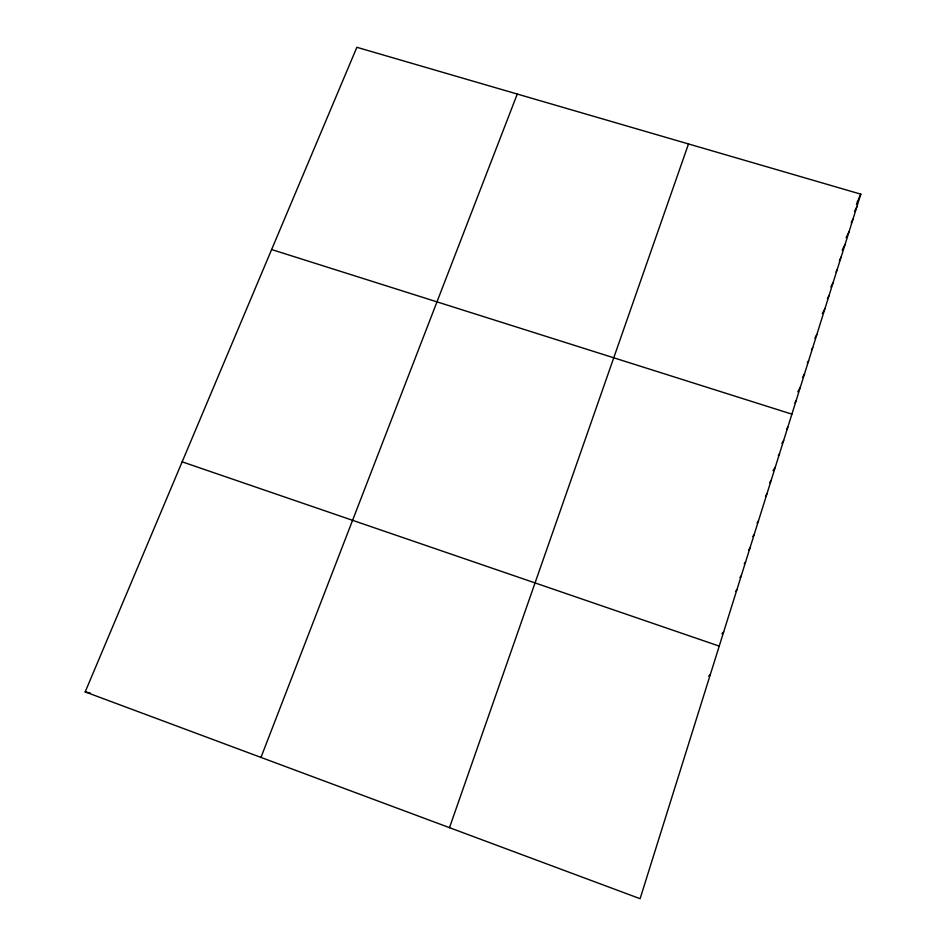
<?xml version="1.0" encoding="UTF-8"?>
<svg xmlns="http://www.w3.org/2000/svg" width="946" height="946" viewBox="0 0 946 946"><rect width="100%" height="100%" fill="white"/><g stroke="black" fill="none" stroke-linecap="round" stroke-linejoin="round"><path stroke-width="1.42" d="M856.473 204.561L857.762 200.457M860.813 194.167L640.099 898.7L85.187 691.904L356.867 47.3L860.813 194.167L858.377 199.204M449.492 827.667L688.499 143.958M260.978 757.415L517.273 94.044M854.498 211.549L856.91 206.618M851.211 222.759L852.996 219.129M846.114 237.635L849.059 231.687M842.188 250.146L845.097 244.316M839.398 260.434L841.124 257.005M835.992 271.987L837.139 269.752M830.872 286.934L833.119 282.57M827.419 298.64L829.086 295.436M822.299 313.587L825.042 308.372M814.873 338.16L816.871 334.435M811.443 349.973L812.756 347.56M807.328 363.098L808.629 360.745M802.563 377.442L804.478 374.001M797.785 391.774L800.304 387.316M794.877 402.866L796.106 400.702M786.587 429.307L787.782 427.273M781.893 443.402L783.655 440.458M778.345 455.594L779.504 453.702M773.059 470.67L775.342 467.017M769.654 482.732L771.144 480.391M765.468 496.082L766.934 493.824M757.037 522.972L758.456 520.903M752.791 536.524L754.187 534.549M748.534 550.134L749.882 548.254M744.242 563.804L745.578 562.03M739.938 577.557L741.238 575.866M735.61 591.368L736.875 589.784M721.904 633.855L723.678 631.928M708.637 676.177L710.269 674.711M85.187 691.904L90.449 693.146M271.632 249.543L791.897 414.159M182.152 461.837L719.232 646.118"/></g></svg>
